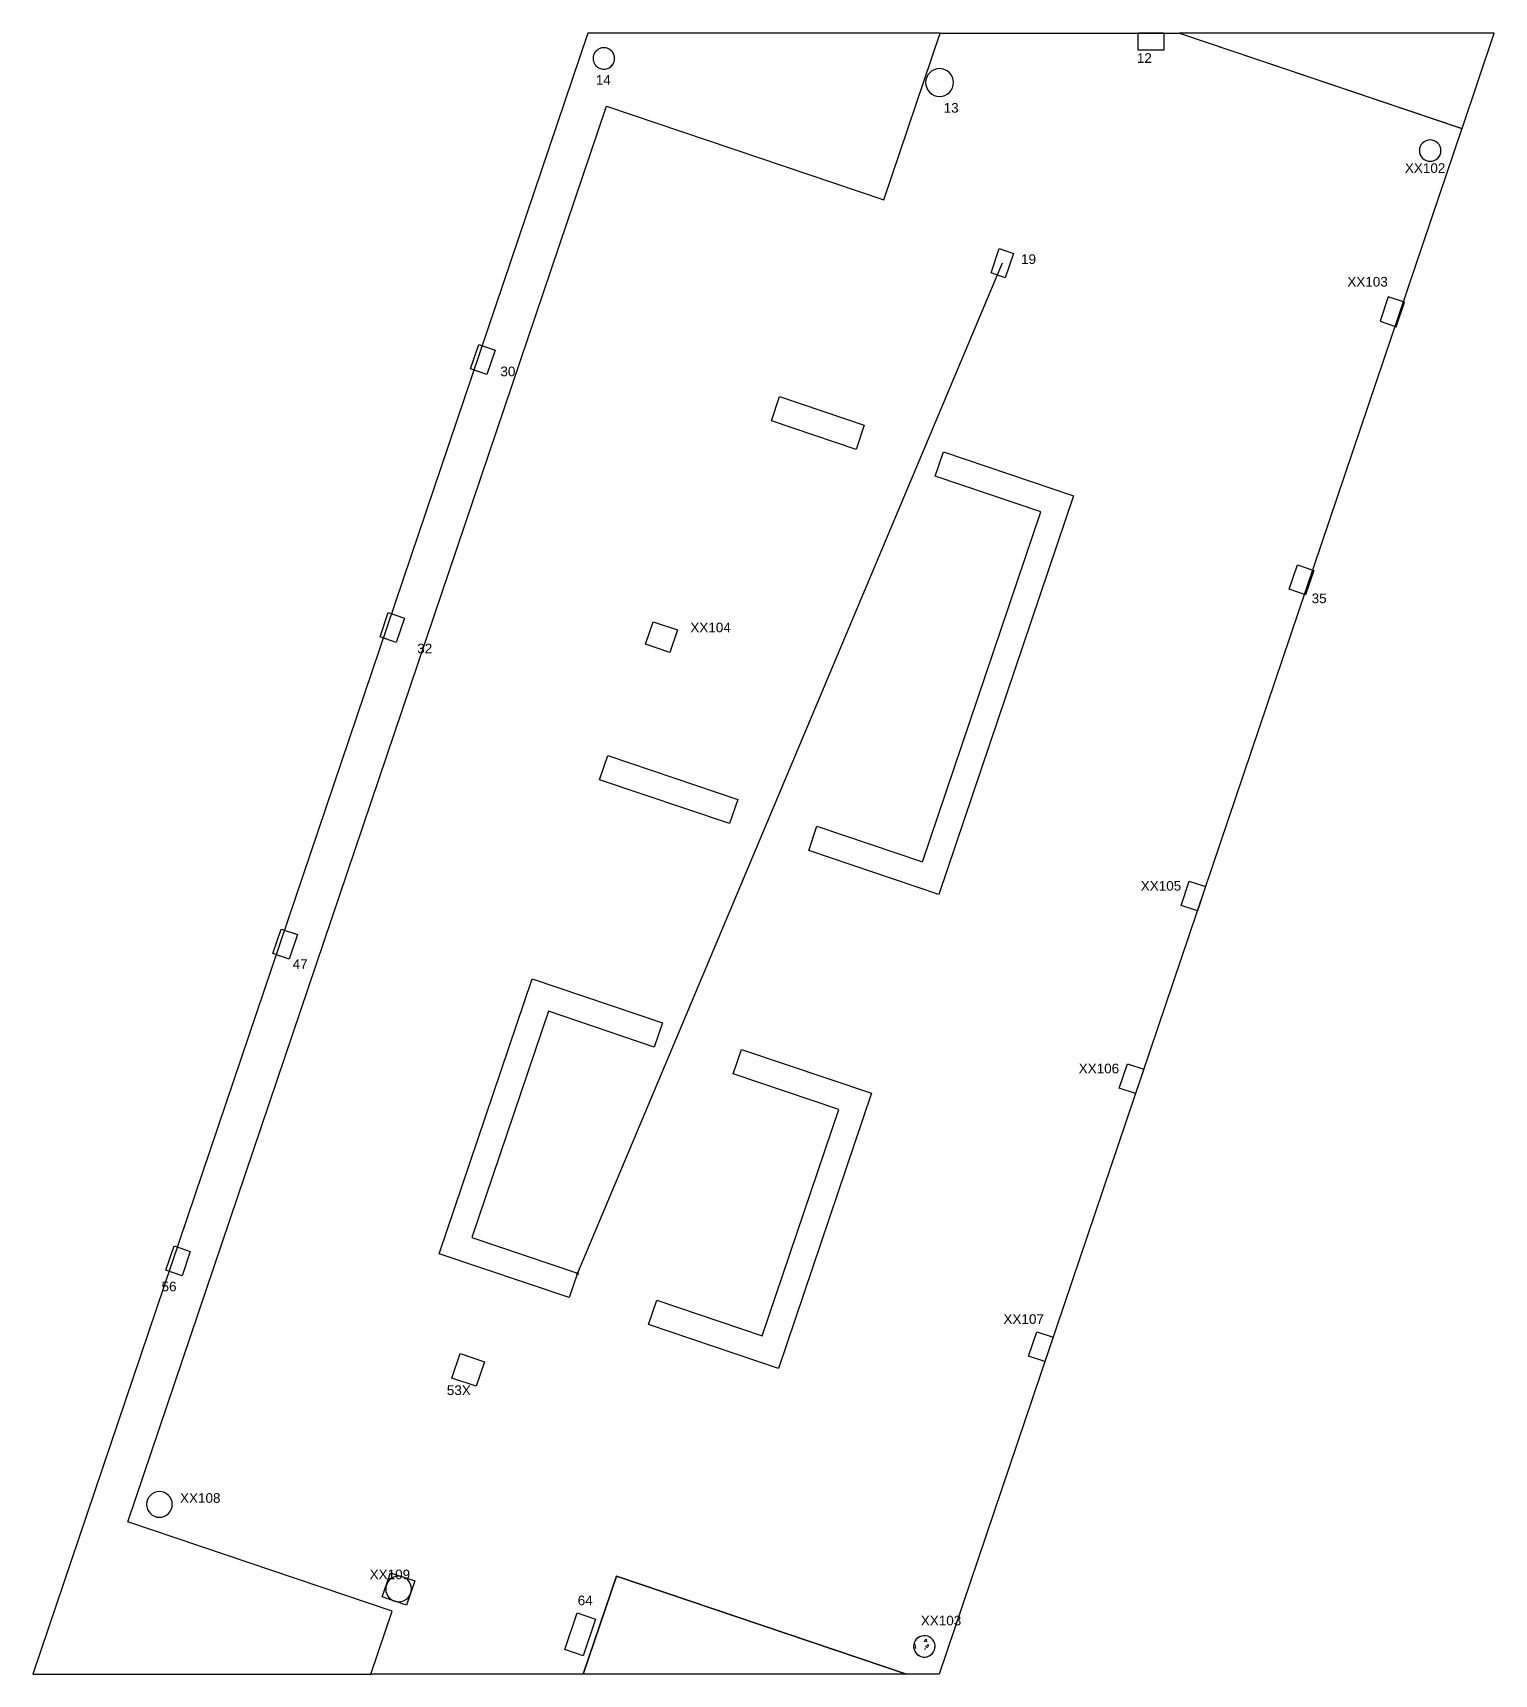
# Model space of a CAD drawing. Header units: inches. Extents: x 30 to 12637, y 0 to 49076.
# Drawn here: x 10664 to 12027, y 42059 to 43591 of the extents above; entities that cross this region are included whole.
import ezdxf

# ---------------------------------------------------------------- set-up
doc = ezdxf.new("R2010")
doc.units = ezdxf.units.IN
doc.header["$MEASUREMENT"] = 0
doc.header["$PDMODE"] = 35
doc.linetypes.add('Dash', pattern=[0.25, 0.125, -0.125])
for name, color, linetype, lineweight in [('COL-IDEN', 171, 'Continuous', 30), ('COLS', 52, 'Continuous', 20), ('S-COLS-HDLN', 52, 'Dash', 20)]:
    doc.layers.add(name, color=color, linetype=linetype, lineweight=lineweight)
for name, color, linetype in [('DATUM', 6, 'Continuous'), ('SLAB-BALCONY', 3, 'Continuous'), ('SLAB-RESIDENTIAL', 6, 'Continuous'), ('WALL', 1, 'Continuous')]:
    doc.layers.add(name, color=color, linetype=linetype)
doc.styles.add('Arial', font='arial.ttf', dxfattribs={"height": 9})

# ---------------------------------------------------------------- blocks, each defined once
blk = doc.blocks.new('CF-_____COL-STRUC_CONC ROUND - 20_-V1-51ST FLOOR FRAMING PLAN')
at = {"layer": 'COLS', "lineweight": 9}
h = blk.add_hatch(dxfattribs=at)
h.set_pattern_fill('FP1_4', color=256, style=0, pattern_type=2)
h.set_pattern_definition([(338.679, (2098.185, -1262.89), (6.538, -26.86378), [2.88, -31.68]), (283.679, (2098.185, -1262.89), (25.65654, 14.29786), [2.304, -25.344]), (29.13, (2098.73, -1265.13), (32.1943, -12.5665), [2.448, -26.924]), (334.863, (2105.46, -1260.432), (7.1035, -40.859), [4.32, -47.52]), (25.314, (2106.052, -1263.837), (46.9301, -22.0212), [3.671, -40.386]), (279.863, (2105.46, -1260.43), (46.9306, -22.0206), [3.456, -38.016]), (309.679, (2104.87, -1264.684), (-7.30555, -26.66528), [2.88, -31.68]), (254.679, (2104.87, -1264.684), (29.37145, 0.06665), [2.304, -25.344]), (0.13, (2104.262, -1266.906), (22.0654, -26.599), [2.448, -26.924]), (326.179, (2098.185, -1262.891), (12.25893, 3.6516), [1.267, -23.77, 1.267, -24.461, -25.44]), (326.179, (2098.185, -1262.891), (12.25893, 3.6516), [-50.765, 1.267, -24.173]), (296.179, (2098.185, -1262.891), (17.58256, -4.71906), [1.267, -13.402, 1.267, -23.194, -9.696]), (296.179, (2098.185, -1262.891), (17.58256, -4.71906), [-39.13, 1.267, -8.429]), (256.179, (2095.442, -1254.779), (5.745003, -19.696703), [1.267, -8.333, 1.267, -28.685, -39.744]), (256.179, (2095.442, -1254.779), (5.745003, -19.696703), [-39.552, 1.267, -38.477]), (246.179, (2094.212, -1251.141), (10.81408, -19.984), [1.267, -11.213, 1.267, -18.624, -28.224]), (246.179, (2094.212, -1251.141), (10.81408, -19.984), [-32.371, 1.267, -26.957])])
h.paths.add_polyline_path([(-9.1, -4.1), (-8.1, -5.9), (-6.7, -7.4), (-5, -8.7), (-3.1, -9.5), (-1, -9.9), (1, -9.9), (3.1, -9.5), (5, -8.7), (6.7, -7.4), (8.1, -5.9), (9.1, -4.1), (9.8, -2.1), (10, 0), (9.8, 2.1), (9.1, 4.1), (8.1, 5.9), (6.6, 7.5), (5, 8.7), (3.1, 9.5), (1, 9.9), (-1, 9.9), (-3.1, 9.5), (-5, 8.7), (-6.7, 7.4), (-8.1, 5.9), (-9.1, 4.1), (-9.8, 2.1), (-10, 0), (-9.8, -2.1)])
at = {"layer": 'COLS', "lineweight": 30}
for start, end in [(360, 180), (180, 360)]:
    blk.add_arc((0, 0), 10, start, end, dxfattribs=at)

msp = doc.modelspace()

# ---------------------------------------------------------------- linework, layer by layer
at = {"layer": 'COLS', "lineweight": 30}
for points in [[(11695.1, 43574.9), (11695.1, 43590.9), (11719.1, 43590.9), (11719.1, 43574.9)], [(11571.1, 43362.3), (11557.8, 43366.8), (11565.5, 43389.5), (11578.8, 43385.1)], [(11943.5, 43339.4), (11928.4, 43344.5), (11920.7, 43321.8), (11935.8, 43316.6)], [(11087.5, 43272.1), (11072.3, 43277.2), (11080, 43300), (11095.2, 43294.8)], [(11851.3, 43066.5), (11836.1, 43071.6), (11843.8, 43094.4), (11859, 43089.2)], [(11002.9, 43022), (10987.8, 43027.1), (10995.5, 43049.9), (11010.6, 43044.7)], [(11258.1, 43012.7), (11235.4, 43020.4), (11242.5, 43041.2), (11265.2, 43033.6)], [(11750.3, 42771.3), (11735.1, 42776.4), (11742.8, 42799.2), (11757.9, 42794.1)], [(10903, 42726.4), (10887.8, 42731.6), (10895.5, 42754.3), (10910.7, 42749.2)], [(11692.6, 42600.8), (11677.4, 42605.9), (11685.1, 42628.7), (11700.3, 42623.5)], [(10803.1, 42430.9), (10787.9, 42436), (10795.6, 42458.7), (10810.8, 42453.6)], [(11608.1, 42350.7), (11592.9, 42355.8), (11600.6, 42378.6), (11615.7, 42373.4)], [(11077.6, 42327.7), (11054.9, 42335.4), (11062.6, 42358.2), (11085.3, 42350.5)], [(11012.6, 42123.3), (10989.9, 42131), (10997.6, 42153.7), (11020.3, 42146.1)], [(11177.3, 42076.2), (11160.2, 42082), (11171.8, 42116.1), (11188.8, 42110.3)]]:
    msp.add_lwpolyline(points, close=True, dxfattribs=at)
for points in [[(11199.8, 43576.5, 1), (11193.4, 43557.5, 1)], [(11193.4, 43557.5, 1), (11199.8, 43576.5, 1)], [(11522.8, 43544.5, 0.414214), (11509.8, 43557.5, 0.414214), (11496.8, 43544.5, 0.414214), (11509.8, 43531.5, 0.414214)], [(11977.5, 43481, 0.414214), (11967.5, 43491, 0.414214), (11957.5, 43481, 0.414214), (11967.5, 43471, 0.414214)], [(10794, 42217.4, 0.414214), (10782, 42229.4, 0.414214), (10770, 42217.4, 0.414214), (10782, 42205.4, 0.414214)], [(11017.1, 42138.5, 0.414214), (11005.1, 42150.5, 0.414214), (10993.1, 42138.5, 0.414214), (11005.1, 42126.5, 0.414214)]]:
    msp.add_lwpolyline(points, format="xyb", close=True, dxfattribs=at)
at = {"layer": 'COLS'}
for centre in [(11196.6, 43567), (11495.6, 42084.9)]:
    msp.add_circle(centre, 10, dxfattribs=at)
at = {"layer": 'DATUM'}
msp.add_line((11568.3, 43375.9), (11172, 42433.1), dxfattribs=at)
msp.add_point((11172, 42433.1), dxfattribs=at)
at = {"layer": 'SLAB-BALCONY'}
for points in [[(10979.3, 42059), (10999.1, 42117.7), (10752.5, 42201.1), (11199.1, 43522.4), (11457.9, 43434.9), (11510.5, 43590.7), (11181.7, 43590.7), (10663.9, 42059)], [(11733.7, 43590.7), (11997.2, 43501.6), (12027.2, 43590.7)], [(11177.4, 42059), (11208.4, 42150.4), (11478.9, 42059)]]:
    msp.add_lwpolyline(points, close=True, dxfattribs=at)
at = {"layer": 'SLAB-RESIDENTIAL'}
msp.add_lwpolyline([(11510.5, 43590.7), (11733.7, 43590.7), (11997.1, 43501.7), (11509.4, 42059), (11478.9, 42059), (11208.4, 42150.4), (11177.4, 42059), (10979.3, 42059), (10999.1, 42117.7), (10752.5, 42201.1), (11199.1, 43522.4), (11457.9, 43434.9)], close=True, dxfattribs=at)
at = {"layer": 'WALL'}
for points in [[(11360.6, 43251.6), (11439.6, 43224.8), (11431.9, 43202.1), (11352.9, 43228.8)], [(11513.5, 43199.9), (11634.8, 43158.9), (11509, 42786.8), (11387.7, 42827.8), (11395.4, 42850.5), (11494, 42817.2), (11604.4, 43143.8), (11505.8, 43177.1)], [(11200.3, 42916.5), (11321.5, 42875.5), (11313.9, 42852.8), (11192.6, 42893.8)], [(11251.3, 42667), (11243.6, 42644.3), (11144.9, 42677.7), (11073.5, 42466.4), (11172, 42433.1), (11164.3, 42410.4), (11043, 42451.4), (11129.8, 42708.1)], [(11325, 42642.1), (11446.2, 42601.1), (11359.4, 42344.4), (11238.2, 42385.4), (11245.9, 42408.1), (11344.4, 42374.8), (11415.8, 42586.1), (11317.3, 42619.4)]]:
    msp.add_lwpolyline(points, close=True, dxfattribs=at)

# ---------------------------------------------------------------- block references
at = {"layer": 'S-COLS-HDLN', "rotation": 71.32141604340826}
msp.add_blockref('CF-_____COL-STRUC_CONC ROUND - 20_-V1-51ST FLOOR FRAMING PLAN', (11495.6, 42084.9), dxfattribs=at)

# ---------------------------------------------------------------- texts
at = {"layer": 'COL-IDEN', "lineweight": 9, "char_height": 9, "attachment_point": 1, "style": 'Arial'}
for s, insert, width in [('12', (11693.9, 43571.9), 16.968), ('14', (11189.1, 43551.5), 16.968), ('13', (11513.6, 43525.4), 16.968), ('XX102', (11943.9, 43469.2), 16.968), ('19', (11585.8, 43384.2), 16.968), ('XX103', (11890.2, 43363.1), 16.968), ('30', (11100.1, 43279.4), 16.968), ('35', (11856.9, 43067.6), 16.968), ('XX104', (11277.3, 43040.4), 16.968), ('32', (11022.5, 43020.8), 16.968), ('XX105', (11697.5, 42799.3), 16.968), ('47', (10906.3, 42726.2), 16.968), ('XX106', (11639.6, 42628.8), 16.968), ('56', (10784, 42425.3), 16.968), ('XX107', (11569.4, 42394.9), 16.968), ('53X', (11050.1, 42328.5), 26.967), ('XX108', (10801.2, 42227.9), 16.968), ('XX109', (10978.1, 42156.6), 16.968), ('64', (11172.2, 42132.3), 19.998), ('XX103', (11492.3, 42113.5), 16.968)]:
    msp.add_mtext(s, dxfattribs=dict(at, insert=insert, width=width))

doc.saveas('drawing.dxf')
